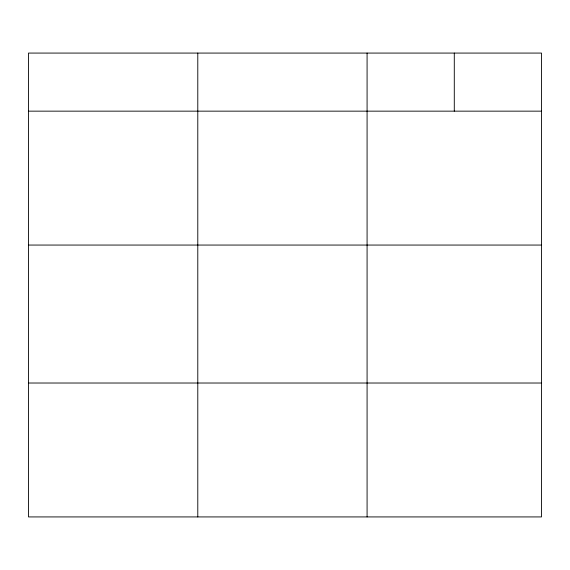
<?xml version="1.0" encoding="UTF-8"?>
<svg xmlns="http://www.w3.org/2000/svg" width="570" height="570" viewBox="0 0 570 570"><rect width="100%" height="100%" fill="white"/><g stroke="black" fill="none" stroke-linecap="round" stroke-linejoin="round"><path stroke-width="0.85" d="M541.5 245.057L541.5 53.074L28.5 53.074L28.5 516.926L541.5 516.926L541.5 245.057L28.5 245.057M28.5 111.15L541.5 111.15M28.5 383.019L541.5 383.019M454.29 53.074L454.29 111.15M367.08 53.074L367.08 516.926M197.79 53.074L197.79 516.926"/></g></svg>
